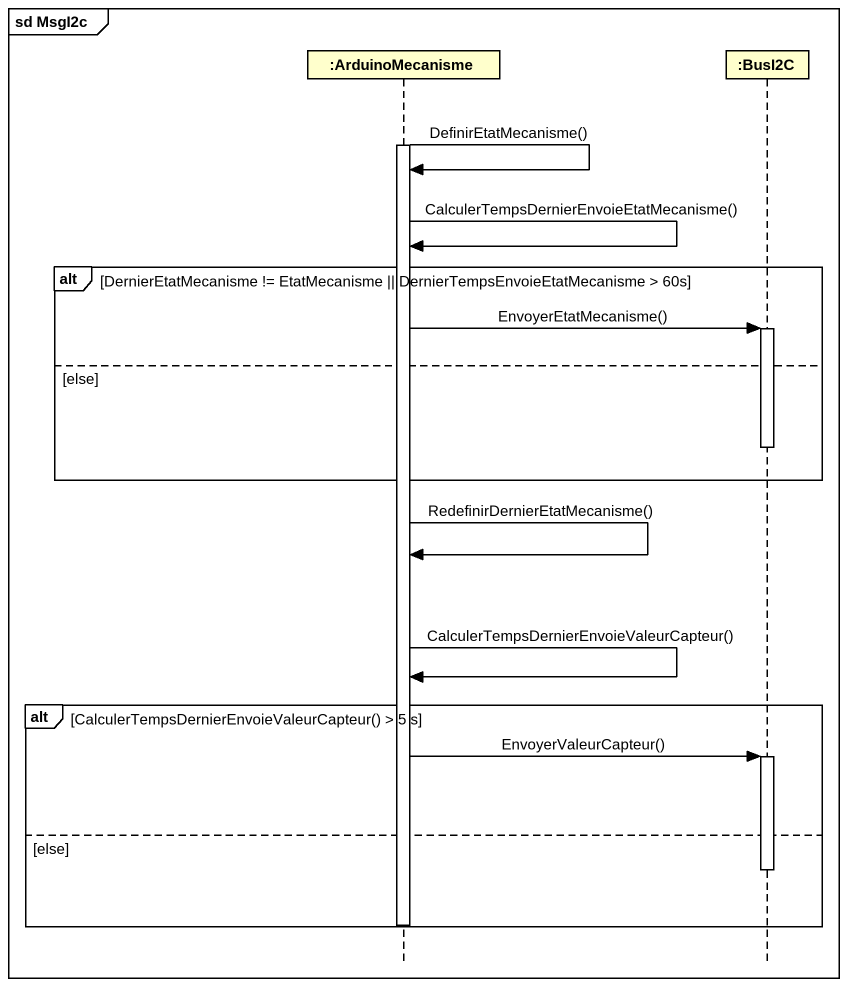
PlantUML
@startuml
mainframe sd MsgI2c
hide footbox
participant ":ArduinoMecanisme" as ArduinoMecanisme
participant ":BusI2C" as BusI2C

activate ArduinoMecanisme
ArduinoMecanisme -> ArduinoMecanisme : DefinirEtatMecanisme()
ArduinoMecanisme -> ArduinoMecanisme : CalculerTempsDernierEnvoieEtatMecanisme()
alt DernierEtatMecanisme != EtatMecanisme || DernierTempsEnvoieEtatMecanisme > 60s
  ArduinoMecanisme -> BusI2C : EnvoyerEtatMecanisme()
  activate BusI2C
else else
  deactivate BusI2C
end
ArduinoMecanisme -> ArduinoMecanisme : RedefinirDernierEtatMecanisme()
ArduinoMecanisme -> ArduinoMecanisme : CalculerTempsDernierEnvoieValeurCapteur()
alt CalculerTempsDernierEnvoieValeurCapteur() > 5 s
  ArduinoMecanisme -> BusI2C : EnvoyerValeurCapteur()
  activate BusI2C
else else
  deactivate BusI2C
  deactivate ArduinoMecanisme
end
@enduml
